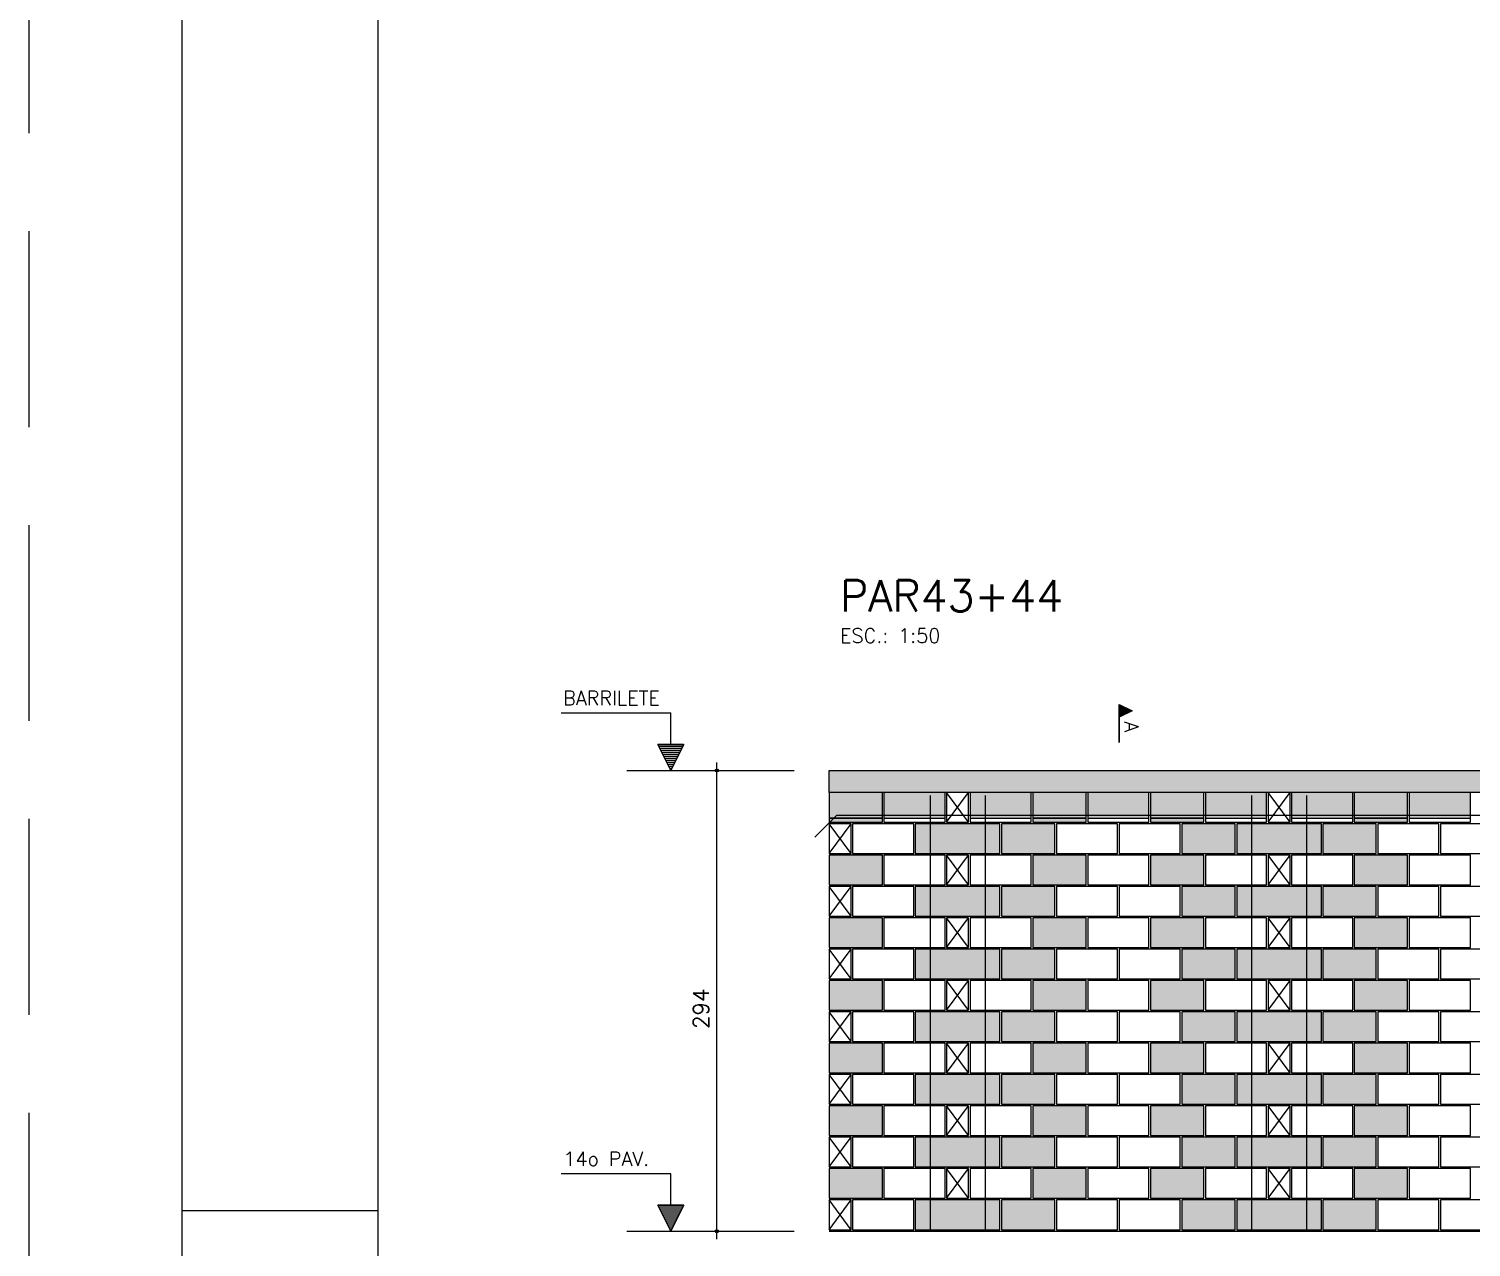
# Model space of a CAD drawing. Extents: x -1.9 to 86, y -1.6 to 60.9.
# Drawn here: x -1.95 to 16.45, y 29.23 to 44.78 of the extents above; entities that cross this region are included whole.
import ezdxf

# ---------------------------------------------------------------- set-up
doc = ezdxf.new("R2010")
doc.units = 0
doc.header["$MEASUREMENT"] = 0
doc.linetypes.add('HIDDEN', pattern=[0.375, 0.25, -0.125])
doc.layers.get('0').update_dxf_attribs({"linetype": 'CONTINUOUS'})
doc.layers.get('Defpoints').update_dxf_attribs({"linetype": 'CONTINUOUS'})
for name, color, linetype in [('ARQ_FOLHA', 7, 'CONTINUOUS'), ('PENA_01', 1, 'CONTINUOUS'), ('PENA_02', 2, 'CONTINUOUS'), ('PENA_03', 3, 'CONTINUOUS'), ('PENA_05', 5, 'CONTINUOUS'), ('PENA_06', 6, 'CONTINUOUS'), ('PENA_09', 254, 'CONTINUOUS'), ('PENA_11', 252, 'CONTINUOUS'), ('PENA_19', 240, 'CONTINUOUS'), ('PENA_21', 100, 'CONTINUOUS')]:
    doc.layers.add(name, color=color, linetype=linetype)
doc.styles.get("Standard").update_dxf_attribs({"font": 'ROMANS.SHX'})

# ---------------------------------------------------------------- blocks, each defined once
blk = doc.blocks.new('FOLHA A1 - 841 X 594')
at = {"layer": 'ARQ_FOLHA', "color": 1}
blk.add_line((-816, 297), (-841, 297), dxfattribs=at)
for points in [[(-841, 0), (0, 0), (0, 594), (-841, 594)], [(-816, 10), (-10, 10), (-10, 584), (-816, 584)]]:
    blk.add_lwpolyline(points, close=True, dxfattribs=at)
at = {"layer": 'Defpoints', "color": 8, "linetype": 'HIDDEN', "ltscale": 100}
blk.add_lwpolyline([(-860.5, 609.5), (-860.5, -15.5), (19.5, -15.5), (19.5, 609.5)], close=True, dxfattribs=at)
blk = doc.blocks.new('*U24')
blk.add_blockref('FOLHA A1 - 841 X 594', (0, 0))

msp = doc.modelspace()

# ---------------------------------------------------------------- linework, layer by layer
at = {"layer": 'PENA_01', "linetype": 'Continuous'}
for p, q in [((5.679, 35.317), (7.81, 35.317)), ((8.257, 34.707), (8.937, 34.707)), ((8.957, 34.707), (9.737, 34.707)), ((10.057, 34.707), (10.837, 34.707)), ((10.857, 34.707), (11.537, 34.707)), ((11.557, 34.707), (12.337, 34.707)), ((12.357, 34.707), (13.037, 34.707)), ((13.057, 34.707), (13.837, 34.707)), ((14.157, 34.707), (14.937, 34.707)), ((14.957, 34.707), (15.637, 34.707)), ((15.657, 34.707), (16.437, 34.707)), ((5.679, 29.437), (7.81, 29.437))]:
    msp.add_line(p, q, dxfattribs=at)
at = {"layer": 'PENA_02', "linetype": 'Continuous'}
for p, q in [((10.037, 35.037), (9.757, 35.037)), ((9.757, 35.037), (9.757, 34.657)), ((10.037, 34.657), (10.037, 35.037)), ((14.137, 35.037), (13.857, 35.037)), ((13.857, 35.037), (13.857, 34.657)), ((14.137, 34.657), (14.137, 35.037)), ((8.537, 34.637), (8.257, 34.637)), ((8.257, 34.637), (8.257, 34.257)), ((8.537, 34.257), (8.537, 34.637)), ((9.757, 34.657), (10.037, 34.657)), ((13.857, 34.657), (14.137, 34.657)), ((8.257, 34.257), (8.537, 34.257)), ((10.037, 34.237), (9.757, 34.237)), ((9.757, 34.237), (9.757, 33.857)), ((10.037, 33.857), (10.037, 34.237)), ((14.137, 34.237), (13.857, 34.237)), ((13.857, 34.237), (13.857, 33.857)), ((14.137, 33.857), (14.137, 34.237)), ((9.757, 33.857), (10.037, 33.857)), ((13.857, 33.857), (14.137, 33.857)), ((8.537, 33.837), (8.257, 33.837)), ((8.257, 33.837), (8.257, 33.457)), ((8.537, 33.457), (8.537, 33.837)), ((8.257, 33.457), (8.537, 33.457)), ((10.037, 33.437), (9.757, 33.437)), ((9.757, 33.437), (9.757, 33.057)), ((10.037, 33.057), (10.037, 33.437)), ((14.137, 33.437), (13.857, 33.437)), ((13.857, 33.437), (13.857, 33.057)), ((14.137, 33.057), (14.137, 33.437)), ((8.537, 33.037), (8.257, 33.037)), ((8.257, 33.037), (8.257, 32.657)), ((8.537, 32.657), (8.537, 33.037)), ((9.757, 33.057), (10.037, 33.057)), ((13.857, 33.057), (14.137, 33.057)), ((8.257, 32.657), (8.537, 32.657)), ((10.037, 32.637), (9.757, 32.637)), ((9.757, 32.637), (9.757, 32.257)), ((10.037, 32.257), (10.037, 32.637)), ((14.137, 32.637), (13.857, 32.637)), ((13.857, 32.637), (13.857, 32.257)), ((14.137, 32.257), (14.137, 32.637)), ((8.537, 32.237), (8.257, 32.237)), ((8.257, 32.237), (8.257, 31.857)), ((8.537, 31.857), (8.537, 32.237)), ((9.757, 32.257), (10.037, 32.257)), ((13.857, 32.257), (14.137, 32.257)), ((8.257, 31.857), (8.537, 31.857)), ((10.037, 31.837), (9.757, 31.837)), ((9.757, 31.837), (9.757, 31.457)), ((10.037, 31.457), (10.037, 31.837)), ((14.137, 31.837), (13.857, 31.837)), ((13.857, 31.837), (13.857, 31.457)), ((14.137, 31.457), (14.137, 31.837)), ((8.537, 31.437), (8.257, 31.437)), ((8.257, 31.437), (8.257, 31.057)), ((8.537, 31.057), (8.537, 31.437)), ((9.757, 31.457), (10.037, 31.457)), ((13.857, 31.457), (14.137, 31.457)), ((8.257, 31.057), (8.537, 31.057)), ((10.037, 31.037), (9.757, 31.037)), ((9.757, 31.037), (9.757, 30.657)), ((10.037, 30.657), (10.037, 31.037)), ((14.137, 31.037), (13.857, 31.037)), ((13.857, 31.037), (13.857, 30.657)), ((14.137, 30.657), (14.137, 31.037)), ((8.537, 30.637), (8.257, 30.637)), ((8.257, 30.637), (8.257, 30.257)), ((8.537, 30.257), (8.537, 30.637)), ((9.757, 30.657), (10.037, 30.657)), ((13.857, 30.657), (14.137, 30.657)), ((8.257, 30.257), (8.537, 30.257)), ((10.037, 30.237), (9.757, 30.237)), ((9.757, 30.237), (9.757, 29.857)), ((10.037, 29.857), (10.037, 30.237)), ((14.137, 30.237), (13.857, 30.237)), ((13.857, 30.237), (13.857, 29.857)), ((14.137, 29.857), (14.137, 30.237)), ((8.537, 29.837), (8.257, 29.837)), ((8.257, 29.837), (8.257, 29.457)), ((8.537, 29.457), (8.537, 29.837)), ((9.757, 29.857), (10.037, 29.857)), ((13.857, 29.857), (14.137, 29.857)), ((8.257, 29.457), (8.537, 29.457)), ((8.257, 29.437), (31.237, 29.437))]:
    msp.add_line(p, q, dxfattribs=at)
for points in [[(8.257, 35.317), (31.237, 35.317), (31.237, 35.037), (21.537, 35.037), (21.537, 33.857), (21.257, 33.857), (21.257, 35.037), (8.257, 35.037), (8.257, 35.317)], [(8.257, 34.657), (8.937, 34.657), (8.937, 35.037), (8.257, 35.037), (8.257, 34.657)], [(8.957, 34.657), (9.737, 34.657), (9.737, 35.037), (8.957, 35.037), (8.957, 34.657)], [(10.057, 34.657), (10.837, 34.657), (10.837, 35.037), (10.057, 35.037), (10.057, 34.657)], [(10.857, 34.657), (11.537, 34.657), (11.537, 35.037), (10.857, 35.037), (10.857, 34.657)], [(11.557, 34.657), (12.337, 34.657), (12.337, 35.037), (11.557, 35.037), (11.557, 34.657)], [(12.357, 34.657), (13.037, 34.657), (13.037, 35.037), (12.357, 35.037), (12.357, 34.657)], [(13.057, 34.657), (13.837, 34.657), (13.837, 35.037), (13.057, 35.037), (13.057, 34.657)], [(14.157, 34.657), (14.937, 34.657), (14.937, 35.037), (14.157, 35.037), (14.157, 34.657)], [(14.957, 34.657), (15.637, 34.657), (15.637, 35.037), (14.957, 35.037), (14.957, 34.657)], [(15.657, 34.657), (16.437, 34.657), (16.437, 35.037), (15.657, 35.037), (15.657, 34.657)], [(8.557, 34.257), (9.337, 34.257), (9.337, 34.637), (8.557, 34.637), (8.557, 34.257)], [(9.357, 34.257), (10.437, 34.257), (10.437, 34.637), (9.357, 34.637), (9.357, 34.257)], [(10.457, 34.257), (11.137, 34.257), (11.137, 34.637), (10.457, 34.637), (10.457, 34.257)], [(11.157, 34.257), (11.937, 34.257), (11.937, 34.637), (11.157, 34.637), (11.157, 34.257)], [(11.957, 34.257), (12.737, 34.257), (12.737, 34.637), (11.957, 34.637), (11.957, 34.257)], [(12.757, 34.257), (13.437, 34.257), (13.437, 34.637), (12.757, 34.637), (12.757, 34.257)], [(13.457, 34.257), (14.537, 34.257), (14.537, 34.637), (13.457, 34.637), (13.457, 34.257)], [(14.557, 34.257), (15.237, 34.257), (15.237, 34.637), (14.557, 34.637), (14.557, 34.257)], [(15.257, 34.257), (16.037, 34.257), (16.037, 34.637), (15.257, 34.637), (15.257, 34.257)], [(16.057, 34.257), (16.837, 34.257), (16.837, 34.637), (16.057, 34.637), (16.057, 34.257)], [(8.257, 33.857), (8.937, 33.857), (8.937, 34.237), (8.257, 34.237), (8.257, 33.857)], [(8.957, 33.857), (9.737, 33.857), (9.737, 34.237), (8.957, 34.237), (8.957, 33.857)], [(10.057, 33.857), (10.837, 33.857), (10.837, 34.237), (10.057, 34.237), (10.057, 33.857)], [(10.857, 33.857), (11.537, 33.857), (11.537, 34.237), (10.857, 34.237), (10.857, 33.857)], [(11.557, 33.857), (12.337, 33.857), (12.337, 34.237), (11.557, 34.237), (11.557, 33.857)], [(12.357, 33.857), (13.037, 33.857), (13.037, 34.237), (12.357, 34.237), (12.357, 33.857)], [(13.057, 33.857), (13.837, 33.857), (13.837, 34.237), (13.057, 34.237), (13.057, 33.857)], [(14.157, 33.857), (14.937, 33.857), (14.937, 34.237), (14.157, 34.237), (14.157, 33.857)], [(14.957, 33.857), (15.637, 33.857), (15.637, 34.237), (14.957, 34.237), (14.957, 33.857)], [(15.657, 33.857), (16.437, 33.857), (16.437, 34.237), (15.657, 34.237), (15.657, 33.857)], [(8.557, 33.457), (9.337, 33.457), (9.337, 33.837), (8.557, 33.837), (8.557, 33.457)], [(9.357, 33.457), (10.437, 33.457), (10.437, 33.837), (9.357, 33.837), (9.357, 33.457)], [(10.457, 33.457), (11.137, 33.457), (11.137, 33.837), (10.457, 33.837), (10.457, 33.457)], [(11.157, 33.457), (11.937, 33.457), (11.937, 33.837), (11.157, 33.837), (11.157, 33.457)], [(11.957, 33.457), (12.737, 33.457), (12.737, 33.837), (11.957, 33.837), (11.957, 33.457)], [(12.757, 33.457), (13.437, 33.457), (13.437, 33.837), (12.757, 33.837), (12.757, 33.457)], [(13.457, 33.457), (14.537, 33.457), (14.537, 33.837), (13.457, 33.837), (13.457, 33.457)], [(14.557, 33.457), (15.237, 33.457), (15.237, 33.837), (14.557, 33.837), (14.557, 33.457)], [(15.257, 33.457), (16.037, 33.457), (16.037, 33.837), (15.257, 33.837), (15.257, 33.457)], [(16.057, 33.457), (16.837, 33.457), (16.837, 33.837), (16.057, 33.837), (16.057, 33.457)], [(8.257, 33.057), (8.937, 33.057), (8.937, 33.437), (8.257, 33.437), (8.257, 33.057)], [(8.957, 33.057), (9.737, 33.057), (9.737, 33.437), (8.957, 33.437), (8.957, 33.057)], [(10.057, 33.057), (10.837, 33.057), (10.837, 33.437), (10.057, 33.437), (10.057, 33.057)], [(10.857, 33.057), (11.537, 33.057), (11.537, 33.437), (10.857, 33.437), (10.857, 33.057)], [(11.557, 33.057), (12.337, 33.057), (12.337, 33.437), (11.557, 33.437), (11.557, 33.057)], [(12.357, 33.057), (13.037, 33.057), (13.037, 33.437), (12.357, 33.437), (12.357, 33.057)], [(13.057, 33.057), (13.837, 33.057), (13.837, 33.437), (13.057, 33.437), (13.057, 33.057)], [(14.157, 33.057), (14.937, 33.057), (14.937, 33.437), (14.157, 33.437), (14.157, 33.057)], [(14.957, 33.057), (15.637, 33.057), (15.637, 33.437), (14.957, 33.437), (14.957, 33.057)], [(15.657, 33.057), (16.437, 33.057), (16.437, 33.437), (15.657, 33.437), (15.657, 33.057)], [(8.557, 32.657), (9.337, 32.657), (9.337, 33.037), (8.557, 33.037), (8.557, 32.657)], [(9.357, 32.657), (10.437, 32.657), (10.437, 33.037), (9.357, 33.037), (9.357, 32.657)], [(10.457, 32.657), (11.137, 32.657), (11.137, 33.037), (10.457, 33.037), (10.457, 32.657)], [(11.157, 32.657), (11.937, 32.657), (11.937, 33.037), (11.157, 33.037), (11.157, 32.657)], [(11.957, 32.657), (12.737, 32.657), (12.737, 33.037), (11.957, 33.037), (11.957, 32.657)], [(12.757, 32.657), (13.437, 32.657), (13.437, 33.037), (12.757, 33.037), (12.757, 32.657)], [(13.457, 32.657), (14.537, 32.657), (14.537, 33.037), (13.457, 33.037), (13.457, 32.657)], [(14.557, 32.657), (15.237, 32.657), (15.237, 33.037), (14.557, 33.037), (14.557, 32.657)], [(15.257, 32.657), (16.037, 32.657), (16.037, 33.037), (15.257, 33.037), (15.257, 32.657)], [(16.057, 32.657), (16.837, 32.657), (16.837, 33.037), (16.057, 33.037), (16.057, 32.657)], [(8.257, 32.257), (8.937, 32.257), (8.937, 32.637), (8.257, 32.637), (8.257, 32.257)], [(8.957, 32.257), (9.737, 32.257), (9.737, 32.637), (8.957, 32.637), (8.957, 32.257)], [(10.057, 32.257), (10.837, 32.257), (10.837, 32.637), (10.057, 32.637), (10.057, 32.257)], [(10.857, 32.257), (11.537, 32.257), (11.537, 32.637), (10.857, 32.637), (10.857, 32.257)], [(11.557, 32.257), (12.337, 32.257), (12.337, 32.637), (11.557, 32.637), (11.557, 32.257)], [(12.357, 32.257), (13.037, 32.257), (13.037, 32.637), (12.357, 32.637), (12.357, 32.257)], [(13.057, 32.257), (13.837, 32.257), (13.837, 32.637), (13.057, 32.637), (13.057, 32.257)], [(14.157, 32.257), (14.937, 32.257), (14.937, 32.637), (14.157, 32.637), (14.157, 32.257)], [(14.957, 32.257), (15.637, 32.257), (15.637, 32.637), (14.957, 32.637), (14.957, 32.257)], [(15.657, 32.257), (16.437, 32.257), (16.437, 32.637), (15.657, 32.637), (15.657, 32.257)], [(8.557, 31.857), (9.337, 31.857), (9.337, 32.237), (8.557, 32.237), (8.557, 31.857)], [(9.357, 31.857), (10.437, 31.857), (10.437, 32.237), (9.357, 32.237), (9.357, 31.857)], [(10.457, 31.857), (11.137, 31.857), (11.137, 32.237), (10.457, 32.237), (10.457, 31.857)], [(11.157, 31.857), (11.937, 31.857), (11.937, 32.237), (11.157, 32.237), (11.157, 31.857)], [(11.957, 31.857), (12.737, 31.857), (12.737, 32.237), (11.957, 32.237), (11.957, 31.857)], [(12.757, 31.857), (13.437, 31.857), (13.437, 32.237), (12.757, 32.237), (12.757, 31.857)], [(13.457, 31.857), (14.537, 31.857), (14.537, 32.237), (13.457, 32.237), (13.457, 31.857)], [(14.557, 31.857), (15.237, 31.857), (15.237, 32.237), (14.557, 32.237), (14.557, 31.857)], [(15.257, 31.857), (16.037, 31.857), (16.037, 32.237), (15.257, 32.237), (15.257, 31.857)], [(16.057, 31.857), (16.837, 31.857), (16.837, 32.237), (16.057, 32.237), (16.057, 31.857)], [(8.257, 31.457), (8.937, 31.457), (8.937, 31.837), (8.257, 31.837), (8.257, 31.457)], [(8.957, 31.457), (9.737, 31.457), (9.737, 31.837), (8.957, 31.837), (8.957, 31.457)], [(10.057, 31.457), (10.837, 31.457), (10.837, 31.837), (10.057, 31.837), (10.057, 31.457)], [(10.857, 31.457), (11.537, 31.457), (11.537, 31.837), (10.857, 31.837), (10.857, 31.457)], [(11.557, 31.457), (12.337, 31.457), (12.337, 31.837), (11.557, 31.837), (11.557, 31.457)], [(12.357, 31.457), (13.037, 31.457), (13.037, 31.837), (12.357, 31.837), (12.357, 31.457)], [(13.057, 31.457), (13.837, 31.457), (13.837, 31.837), (13.057, 31.837), (13.057, 31.457)], [(14.157, 31.457), (14.937, 31.457), (14.937, 31.837), (14.157, 31.837), (14.157, 31.457)], [(14.957, 31.457), (15.637, 31.457), (15.637, 31.837), (14.957, 31.837), (14.957, 31.457)], [(15.657, 31.457), (16.437, 31.457), (16.437, 31.837), (15.657, 31.837), (15.657, 31.457)], [(8.557, 31.057), (9.337, 31.057), (9.337, 31.437), (8.557, 31.437), (8.557, 31.057)], [(9.357, 31.057), (10.437, 31.057), (10.437, 31.437), (9.357, 31.437), (9.357, 31.057)], [(10.457, 31.057), (11.137, 31.057), (11.137, 31.437), (10.457, 31.437), (10.457, 31.057)], [(11.157, 31.057), (11.937, 31.057), (11.937, 31.437), (11.157, 31.437), (11.157, 31.057)], [(11.957, 31.057), (12.737, 31.057), (12.737, 31.437), (11.957, 31.437), (11.957, 31.057)], [(12.757, 31.057), (13.437, 31.057), (13.437, 31.437), (12.757, 31.437), (12.757, 31.057)], [(13.457, 31.057), (14.537, 31.057), (14.537, 31.437), (13.457, 31.437), (13.457, 31.057)], [(14.557, 31.057), (15.237, 31.057), (15.237, 31.437), (14.557, 31.437), (14.557, 31.057)], [(15.257, 31.057), (16.037, 31.057), (16.037, 31.437), (15.257, 31.437), (15.257, 31.057)], [(16.057, 31.057), (16.837, 31.057), (16.837, 31.437), (16.057, 31.437), (16.057, 31.057)], [(8.257, 30.657), (8.937, 30.657), (8.937, 31.037), (8.257, 31.037), (8.257, 30.657)], [(8.957, 30.657), (9.737, 30.657), (9.737, 31.037), (8.957, 31.037), (8.957, 30.657)], [(10.057, 30.657), (10.837, 30.657), (10.837, 31.037), (10.057, 31.037), (10.057, 30.657)], [(10.857, 30.657), (11.537, 30.657), (11.537, 31.037), (10.857, 31.037), (10.857, 30.657)], [(11.557, 30.657), (12.337, 30.657), (12.337, 31.037), (11.557, 31.037), (11.557, 30.657)], [(12.357, 30.657), (13.037, 30.657), (13.037, 31.037), (12.357, 31.037), (12.357, 30.657)], [(13.057, 30.657), (13.837, 30.657), (13.837, 31.037), (13.057, 31.037), (13.057, 30.657)], [(14.157, 30.657), (14.937, 30.657), (14.937, 31.037), (14.157, 31.037), (14.157, 30.657)], [(14.957, 30.657), (15.637, 30.657), (15.637, 31.037), (14.957, 31.037), (14.957, 30.657)], [(15.657, 30.657), (16.437, 30.657), (16.437, 31.037), (15.657, 31.037), (15.657, 30.657)], [(8.557, 30.257), (9.337, 30.257), (9.337, 30.637), (8.557, 30.637), (8.557, 30.257)], [(9.357, 30.257), (10.437, 30.257), (10.437, 30.637), (9.357, 30.637), (9.357, 30.257)], [(10.457, 30.257), (11.137, 30.257), (11.137, 30.637), (10.457, 30.637), (10.457, 30.257)], [(11.157, 30.257), (11.937, 30.257), (11.937, 30.637), (11.157, 30.637), (11.157, 30.257)], [(11.957, 30.257), (12.737, 30.257), (12.737, 30.637), (11.957, 30.637), (11.957, 30.257)], [(12.757, 30.257), (13.437, 30.257), (13.437, 30.637), (12.757, 30.637), (12.757, 30.257)], [(13.457, 30.257), (14.537, 30.257), (14.537, 30.637), (13.457, 30.637), (13.457, 30.257)], [(14.557, 30.257), (15.237, 30.257), (15.237, 30.637), (14.557, 30.637), (14.557, 30.257)], [(15.257, 30.257), (16.037, 30.257), (16.037, 30.637), (15.257, 30.637), (15.257, 30.257)], [(16.057, 30.257), (16.837, 30.257), (16.837, 30.637), (16.057, 30.637), (16.057, 30.257)], [(8.257, 29.857), (8.937, 29.857), (8.937, 30.237), (8.257, 30.237), (8.257, 29.857)], [(8.957, 29.857), (9.737, 29.857), (9.737, 30.237), (8.957, 30.237), (8.957, 29.857)], [(10.057, 29.857), (10.837, 29.857), (10.837, 30.237), (10.057, 30.237), (10.057, 29.857)], [(10.857, 29.857), (11.537, 29.857), (11.537, 30.237), (10.857, 30.237), (10.857, 29.857)], [(11.557, 29.857), (12.337, 29.857), (12.337, 30.237), (11.557, 30.237), (11.557, 29.857)], [(12.357, 29.857), (13.037, 29.857), (13.037, 30.237), (12.357, 30.237), (12.357, 29.857)], [(13.057, 29.857), (13.837, 29.857), (13.837, 30.237), (13.057, 30.237), (13.057, 29.857)], [(14.157, 29.857), (14.937, 29.857), (14.937, 30.237), (14.157, 30.237), (14.157, 29.857)], [(14.957, 29.857), (15.637, 29.857), (15.637, 30.237), (14.957, 30.237), (14.957, 29.857)], [(15.657, 29.857), (16.437, 29.857), (16.437, 30.237), (15.657, 30.237), (15.657, 29.857)], [(8.557, 29.457), (9.337, 29.457), (9.337, 29.837), (8.557, 29.837), (8.557, 29.457)], [(9.357, 29.457), (10.437, 29.457), (10.437, 29.837), (9.357, 29.837), (9.357, 29.457)], [(10.457, 29.457), (11.137, 29.457), (11.137, 29.837), (10.457, 29.837), (10.457, 29.457)], [(11.157, 29.457), (11.937, 29.457), (11.937, 29.837), (11.157, 29.837), (11.157, 29.457)], [(11.957, 29.457), (12.737, 29.457), (12.737, 29.837), (11.957, 29.837), (11.957, 29.457)], [(12.757, 29.457), (13.437, 29.457), (13.437, 29.837), (12.757, 29.837), (12.757, 29.457)], [(13.457, 29.457), (14.537, 29.457), (14.537, 29.837), (13.457, 29.837), (13.457, 29.457)], [(14.557, 29.457), (15.237, 29.457), (15.237, 29.837), (14.557, 29.837), (14.557, 29.457)], [(15.257, 29.457), (16.037, 29.457), (16.037, 29.837), (15.257, 29.837), (15.257, 29.457)], [(16.057, 29.457), (16.837, 29.457), (16.837, 29.837), (16.057, 29.837), (16.057, 29.457)]]:
    msp.add_lwpolyline(points, dxfattribs=at)
for centre, radius in [((6.825, 35.317), 0.02), ((6.825, 35.317), 0.01), ((6.825, 29.437), 0.02), ((6.825, 29.437), 0.01)]:
    msp.add_circle(centre, radius, dxfattribs=at)
at = {"layer": 'PENA_03', "linetype": 'Continuous'}
for p, q in [((11.957, 35.674), (11.957, 36.16)), ((11.957, 36.16), (12.123, 36.077)), ((11.958, 36.159), (11.958, 35.995)), ((11.958, 36.159), (12.122, 36.077)), ((12.122, 36.077), (11.958, 35.995)), ((12.123, 36.077), (11.958, 35.995)), ((11.97, 36.154), (11.97, 36.001)), ((11.983, 36.147), (11.983, 36.007)), ((11.996, 36.141), (11.996, 36.013)), ((12.008, 36.135), (12.008, 36.02)), ((12.021, 36.128), (12.021, 36.026)), ((12.034, 36.122), (12.034, 36.033)), ((12.047, 36.116), (12.047, 36.039)), ((12.059, 36.109), (12.059, 36.045)), ((12.072, 36.103), (12.072, 36.052)), ((12.085, 36.096), (12.085, 36.058)), ((12.098, 36.09), (12.098, 36.065)), ((12.111, 36.084), (12.111, 36.071)), ((6.238, 36.049), (4.838, 36.049)), ((6.238, 35.649), (6.238, 36.049)), ((6.239, 35.649), (6.239, 36.051)), ((11.958, 35.995), (11.958, 35.674)), ((6.239, 35.317), (6.073, 35.649)), ((6.073, 35.649), (6.238, 35.649)), ((6.239, 35.321), (6.075, 35.648)), ((6.402, 35.648), (6.075, 35.648)), ((6.392, 35.624), (6.086, 35.624)), ((6.379, 35.598), (6.098, 35.598)), ((6.366, 35.573), (6.111, 35.573)), ((6.354, 35.547), (6.124, 35.547)), ((6.341, 35.522), (6.137, 35.522)), ((6.405, 35.649), (6.239, 35.317)), ((6.239, 35.649), (6.405, 35.649)), ((6.402, 35.648), (6.239, 35.321)), ((6.328, 35.496), (6.149, 35.496)), ((6.315, 35.471), (6.162, 35.471)), ((6.303, 35.445), (6.175, 35.445)), ((6.29, 35.42), (6.188, 35.42)), ((6.277, 35.394), (6.2, 35.394)), ((6.264, 35.369), (6.213, 35.369)), ((6.251, 35.343), (6.226, 35.343)), ((6.825, 29.337), (6.825, 35.417)), ((9.757, 34.657), (10.037, 35.037)), ((10.037, 34.657), (9.757, 35.037)), ((13.857, 34.657), (14.137, 35.037)), ((14.137, 34.657), (13.857, 35.037)), ((8.257, 34.257), (8.537, 34.637)), ((8.537, 34.257), (8.257, 34.637)), ((9.757, 33.857), (10.037, 34.237)), ((10.037, 33.857), (9.757, 34.237)), ((13.857, 33.857), (14.137, 34.237)), ((14.137, 33.857), (13.857, 34.237)), ((8.257, 33.457), (8.537, 33.837)), ((8.537, 33.457), (8.257, 33.837)), ((9.757, 33.057), (10.037, 33.437)), ((10.037, 33.057), (9.757, 33.437)), ((13.857, 33.057), (14.137, 33.437)), ((14.137, 33.057), (13.857, 33.437)), ((8.257, 32.657), (8.537, 33.037)), ((8.537, 32.657), (8.257, 33.037)), ((9.757, 32.257), (10.037, 32.637)), ((10.037, 32.257), (9.757, 32.637)), ((13.857, 32.257), (14.137, 32.637)), ((14.137, 32.257), (13.857, 32.637)), ((8.257, 31.857), (8.537, 32.237)), ((8.537, 31.857), (8.257, 32.237)), ((9.757, 31.457), (10.037, 31.837)), ((10.037, 31.457), (9.757, 31.837)), ((13.857, 31.457), (14.137, 31.837)), ((14.137, 31.457), (13.857, 31.837)), ((8.257, 31.057), (8.537, 31.437)), ((8.537, 31.057), (8.257, 31.437)), ((9.757, 30.657), (10.037, 31.037)), ((10.037, 30.657), (9.757, 31.037)), ((13.857, 30.657), (14.137, 31.037)), ((14.137, 30.657), (13.857, 31.037)), ((8.257, 30.257), (8.537, 30.637)), ((8.537, 30.257), (8.257, 30.637)), ((9.757, 29.857), (10.037, 30.237)), ((10.037, 29.857), (9.757, 30.237)), ((13.857, 29.857), (14.137, 30.237)), ((14.137, 29.857), (13.857, 30.237)), ((6.238, 30.169), (4.838, 30.169)), ((6.238, 29.769), (6.238, 30.169)), ((6.239, 29.769), (6.239, 30.171)), ((8.257, 29.457), (8.537, 29.837)), ((8.537, 29.457), (8.257, 29.837)), ((6.239, 29.437), (6.073, 29.769)), ((6.073, 29.769), (6.238, 29.769)), ((6.239, 29.441), (6.075, 29.768)), ((6.402, 29.768), (6.075, 29.768)), ((6.392, 29.744), (6.086, 29.744)), ((6.379, 29.718), (6.098, 29.718)), ((6.366, 29.693), (6.111, 29.693)), ((6.354, 29.667), (6.124, 29.667)), ((6.341, 29.642), (6.137, 29.642)), ((6.405, 29.769), (6.239, 29.437)), ((6.239, 29.769), (6.405, 29.769)), ((6.402, 29.768), (6.239, 29.441)), ((6.328, 29.616), (6.149, 29.616)), ((6.315, 29.591), (6.162, 29.591)), ((6.303, 29.565), (6.175, 29.565)), ((6.29, 29.54), (6.188, 29.54)), ((6.277, 29.514), (6.2, 29.514)), ((6.264, 29.489), (6.213, 29.489)), ((6.251, 29.463), (6.226, 29.463))]:
    msp.add_line(p, q, dxfattribs=at)
at = {"layer": 'PENA_05', "linetype": 'Continuous'}
for p, q in [((8.075, 34.464), (8.357, 34.747)), ((8.357, 34.747), (20.147, 34.748))]:
    msp.add_line(p, q, dxfattribs=at)
for points in [[(9.547, 34.997), (9.547, 29.437)], [(10.247, 34.997), (10.247, 29.437)], [(13.647, 34.997), (13.647, 29.437)], [(14.347, 34.997), (14.347, 29.437)]]:
    msp.add_lwpolyline(points, dxfattribs=at)
at = {"layer": 'PENA_09', "linetype": 'Continuous'}
for points in [[(8.257, 34.707), (8.937, 34.707), (8.937, 35.037), (8.257, 35.037), (8.257, 34.707)], [(8.957, 34.707), (9.737, 34.707), (9.737, 35.037), (8.957, 35.037), (8.957, 34.707)], [(10.057, 34.707), (10.837, 34.707), (10.837, 35.037), (10.057, 35.037), (10.057, 34.707)], [(10.857, 34.707), (11.537, 34.707), (11.537, 35.037), (10.857, 35.037), (10.857, 34.707)], [(11.557, 34.707), (12.337, 34.707), (12.337, 35.037), (11.557, 35.037), (11.557, 34.707)], [(12.357, 34.707), (13.037, 34.707), (13.037, 35.037), (12.357, 35.037), (12.357, 34.707)], [(13.057, 34.707), (13.837, 34.707), (13.837, 35.037), (13.057, 35.037), (13.057, 34.707)], [(14.157, 34.707), (14.937, 34.707), (14.937, 35.037), (14.157, 35.037), (14.157, 34.707)], [(14.957, 34.707), (15.637, 34.707), (15.637, 35.037), (14.957, 35.037), (14.957, 34.707)], [(15.657, 34.707), (16.437, 34.707), (16.437, 35.037), (15.657, 35.037), (15.657, 34.707)]]:
    msp.add_lwpolyline(points, dxfattribs=at)
for points in [[(8.257, 34.707), (8.937, 34.707), (8.937, 35.037)], [(8.257, 34.707), (8.937, 35.037), (8.257, 35.037)], [(8.257, 34.707), (8.257, 35.037), (8.257, 34.707)], [(8.957, 34.707), (9.737, 34.707), (9.737, 35.037)], [(8.957, 34.707), (9.737, 35.037), (8.957, 35.037)], [(8.957, 34.707), (8.957, 35.037), (8.957, 34.707)], [(10.057, 34.707), (10.837, 34.707), (10.837, 35.037)], [(10.057, 34.707), (10.837, 35.037), (10.057, 35.037)], [(10.057, 34.707), (10.057, 35.037), (10.057, 34.707)], [(10.857, 34.707), (11.537, 34.707), (11.537, 35.037)], [(10.857, 34.707), (11.537, 35.037), (10.857, 35.037)], [(10.857, 34.707), (10.857, 35.037), (10.857, 34.707)], [(11.557, 34.707), (12.337, 34.707), (12.337, 35.037)], [(11.557, 34.707), (12.337, 35.037), (11.557, 35.037)], [(11.557, 34.707), (11.557, 35.037), (11.557, 34.707)], [(12.357, 34.707), (13.037, 34.707), (13.037, 35.037)], [(12.357, 34.707), (13.037, 35.037), (12.357, 35.037)], [(12.357, 34.707), (12.357, 35.037), (12.357, 34.707)], [(13.057, 34.707), (13.837, 34.707), (13.837, 35.037)], [(13.057, 34.707), (13.837, 35.037), (13.057, 35.037)], [(13.057, 34.707), (13.057, 35.037), (13.057, 34.707)], [(14.157, 34.707), (14.937, 34.707), (14.937, 35.037)], [(14.157, 34.707), (14.937, 35.037), (14.157, 35.037)], [(14.157, 34.707), (14.157, 35.037), (14.157, 34.707)], [(14.957, 34.707), (15.637, 34.707), (15.637, 35.037)], [(14.957, 34.707), (15.637, 35.037), (14.957, 35.037)], [(14.957, 34.707), (14.957, 35.037), (14.957, 34.707)], [(15.657, 34.707), (16.437, 34.707), (16.437, 35.037)], [(15.657, 34.707), (16.437, 35.037), (15.657, 35.037)], [(15.657, 34.707), (15.657, 35.037), (15.657, 34.707)]]:
    msp.add_solid(points, dxfattribs=at)
at = {"layer": 'PENA_11', "linetype": 'Continuous'}
for points in [[(21.257, 35.037), (8.257, 35.037), (8.257, 35.317)], [(21.257, 35.037), (8.257, 35.317), (31.237, 35.317)]]:
    msp.add_solid(points, dxfattribs=at)
at = {"layer": 'PENA_19', "linetype": 'Continuous'}
for points in [[(9.357, 34.257), (10.437, 34.257), (10.437, 34.637), (9.357, 34.637), (9.357, 34.257)], [(13.457, 34.257), (14.537, 34.257), (14.537, 34.637), (13.457, 34.637), (13.457, 34.257)], [(9.357, 33.457), (10.437, 33.457), (10.437, 33.837), (9.357, 33.837), (9.357, 33.457)], [(13.457, 33.457), (14.537, 33.457), (14.537, 33.837), (13.457, 33.837), (13.457, 33.457)], [(9.357, 32.657), (10.437, 32.657), (10.437, 33.037), (9.357, 33.037), (9.357, 32.657)], [(13.457, 32.657), (14.537, 32.657), (14.537, 33.037), (13.457, 33.037), (13.457, 32.657)], [(9.357, 31.857), (10.437, 31.857), (10.437, 32.237), (9.357, 32.237), (9.357, 31.857)], [(13.457, 31.857), (14.537, 31.857), (14.537, 32.237), (13.457, 32.237), (13.457, 31.857)], [(9.357, 31.057), (10.437, 31.057), (10.437, 31.437), (9.357, 31.437), (9.357, 31.057)], [(13.457, 31.057), (14.537, 31.057), (14.537, 31.437), (13.457, 31.437), (13.457, 31.057)], [(9.357, 30.257), (10.437, 30.257), (10.437, 30.637), (9.357, 30.637), (9.357, 30.257)], [(13.457, 30.257), (14.537, 30.257), (14.537, 30.637), (13.457, 30.637), (13.457, 30.257)], [(9.357, 29.457), (10.437, 29.457), (10.437, 29.837), (9.357, 29.837), (9.357, 29.457)], [(13.457, 29.457), (14.537, 29.457), (14.537, 29.837), (13.457, 29.837), (13.457, 29.457)]]:
    msp.add_lwpolyline(points, dxfattribs=at)
for points in [[(9.357, 34.257), (10.437, 34.257), (10.437, 34.637)], [(9.357, 34.257), (10.437, 34.637), (9.357, 34.637)], [(9.357, 34.257), (9.357, 34.637), (9.357, 34.257)], [(13.457, 34.257), (14.537, 34.257), (14.537, 34.637)], [(13.457, 34.257), (14.537, 34.637), (13.457, 34.637)], [(13.457, 34.257), (13.457, 34.637), (13.457, 34.257)], [(9.357, 33.457), (10.437, 33.457), (10.437, 33.837)], [(9.357, 33.457), (10.437, 33.837), (9.357, 33.837)], [(9.357, 33.457), (9.357, 33.837), (9.357, 33.457)], [(13.457, 33.457), (14.537, 33.457), (14.537, 33.837)], [(13.457, 33.457), (14.537, 33.837), (13.457, 33.837)], [(13.457, 33.457), (13.457, 33.837), (13.457, 33.457)], [(9.357, 32.657), (10.437, 32.657), (10.437, 33.037)], [(9.357, 32.657), (10.437, 33.037), (9.357, 33.037)], [(9.357, 32.657), (9.357, 33.037), (9.357, 32.657)], [(13.457, 32.657), (14.537, 32.657), (14.537, 33.037)], [(13.457, 32.657), (14.537, 33.037), (13.457, 33.037)], [(13.457, 32.657), (13.457, 33.037), (13.457, 32.657)], [(9.357, 31.857), (10.437, 31.857), (10.437, 32.237)], [(9.357, 31.857), (10.437, 32.237), (9.357, 32.237)], [(9.357, 31.857), (9.357, 32.237), (9.357, 31.857)], [(13.457, 31.857), (14.537, 31.857), (14.537, 32.237)], [(13.457, 31.857), (14.537, 32.237), (13.457, 32.237)], [(13.457, 31.857), (13.457, 32.237), (13.457, 31.857)], [(9.357, 31.057), (10.437, 31.057), (10.437, 31.437)], [(9.357, 31.057), (10.437, 31.437), (9.357, 31.437)], [(9.357, 31.057), (9.357, 31.437), (9.357, 31.057)], [(13.457, 31.057), (14.537, 31.057), (14.537, 31.437)], [(13.457, 31.057), (14.537, 31.437), (13.457, 31.437)], [(13.457, 31.057), (13.457, 31.437), (13.457, 31.057)], [(9.357, 30.257), (10.437, 30.257), (10.437, 30.637)], [(9.357, 30.257), (10.437, 30.637), (9.357, 30.637)], [(9.357, 30.257), (9.357, 30.637), (9.357, 30.257)], [(13.457, 30.257), (14.537, 30.257), (14.537, 30.637)], [(13.457, 30.257), (14.537, 30.637), (13.457, 30.637)], [(13.457, 30.257), (13.457, 30.637), (13.457, 30.257)], [(9.357, 29.457), (10.437, 29.457), (10.437, 29.837)], [(9.357, 29.457), (10.437, 29.837), (9.357, 29.837)], [(9.357, 29.457), (9.357, 29.837), (9.357, 29.457)], [(13.457, 29.457), (14.537, 29.457), (14.537, 29.837)], [(13.457, 29.457), (14.537, 29.837), (13.457, 29.837)], [(13.457, 29.457), (13.457, 29.837), (13.457, 29.457)]]:
    msp.add_solid(points, dxfattribs=at)
at = {"layer": 'PENA_21', "linetype": 'Continuous'}
for points in [[(8.257, 34.657), (8.937, 34.657), (8.937, 34.707), (8.257, 34.707), (8.257, 34.657)], [(10.457, 34.257), (11.137, 34.257), (11.137, 34.637), (10.457, 34.637), (10.457, 34.257)], [(10.857, 34.657), (11.537, 34.657), (11.537, 34.707), (10.857, 34.707), (10.857, 34.657)], [(12.357, 34.657), (13.037, 34.657), (13.037, 34.707), (12.357, 34.707), (12.357, 34.657)], [(12.757, 34.257), (13.437, 34.257), (13.437, 34.637), (12.757, 34.637), (12.757, 34.257)], [(14.557, 34.257), (15.237, 34.257), (15.237, 34.637), (14.557, 34.637), (14.557, 34.257)], [(14.957, 34.657), (15.637, 34.657), (15.637, 34.707), (14.957, 34.707), (14.957, 34.657)], [(8.257, 33.857), (8.937, 33.857), (8.937, 34.237), (8.257, 34.237), (8.257, 33.857)], [(10.857, 33.857), (11.537, 33.857), (11.537, 34.237), (10.857, 34.237), (10.857, 33.857)], [(12.357, 33.857), (13.037, 33.857), (13.037, 34.237), (12.357, 34.237), (12.357, 33.857)], [(14.957, 33.857), (15.637, 33.857), (15.637, 34.237), (14.957, 34.237), (14.957, 33.857)], [(10.457, 33.457), (11.137, 33.457), (11.137, 33.837), (10.457, 33.837), (10.457, 33.457)], [(12.757, 33.457), (13.437, 33.457), (13.437, 33.837), (12.757, 33.837), (12.757, 33.457)], [(14.557, 33.457), (15.237, 33.457), (15.237, 33.837), (14.557, 33.837), (14.557, 33.457)], [(8.257, 33.057), (8.937, 33.057), (8.937, 33.437), (8.257, 33.437), (8.257, 33.057)], [(10.857, 33.057), (11.537, 33.057), (11.537, 33.437), (10.857, 33.437), (10.857, 33.057)], [(12.357, 33.057), (13.037, 33.057), (13.037, 33.437), (12.357, 33.437), (12.357, 33.057)], [(14.957, 33.057), (15.637, 33.057), (15.637, 33.437), (14.957, 33.437), (14.957, 33.057)], [(10.457, 32.657), (11.137, 32.657), (11.137, 33.037), (10.457, 33.037), (10.457, 32.657)], [(12.757, 32.657), (13.437, 32.657), (13.437, 33.037), (12.757, 33.037), (12.757, 32.657)], [(14.557, 32.657), (15.237, 32.657), (15.237, 33.037), (14.557, 33.037), (14.557, 32.657)], [(8.257, 32.257), (8.937, 32.257), (8.937, 32.637), (8.257, 32.637), (8.257, 32.257)], [(10.857, 32.257), (11.537, 32.257), (11.537, 32.637), (10.857, 32.637), (10.857, 32.257)], [(12.357, 32.257), (13.037, 32.257), (13.037, 32.637), (12.357, 32.637), (12.357, 32.257)], [(14.957, 32.257), (15.637, 32.257), (15.637, 32.637), (14.957, 32.637), (14.957, 32.257)], [(10.457, 31.857), (11.137, 31.857), (11.137, 32.237), (10.457, 32.237), (10.457, 31.857)], [(12.757, 31.857), (13.437, 31.857), (13.437, 32.237), (12.757, 32.237), (12.757, 31.857)], [(14.557, 31.857), (15.237, 31.857), (15.237, 32.237), (14.557, 32.237), (14.557, 31.857)], [(8.257, 31.457), (8.937, 31.457), (8.937, 31.837), (8.257, 31.837), (8.257, 31.457)], [(10.857, 31.457), (11.537, 31.457), (11.537, 31.837), (10.857, 31.837), (10.857, 31.457)], [(12.357, 31.457), (13.037, 31.457), (13.037, 31.837), (12.357, 31.837), (12.357, 31.457)], [(14.957, 31.457), (15.637, 31.457), (15.637, 31.837), (14.957, 31.837), (14.957, 31.457)], [(10.457, 31.057), (11.137, 31.057), (11.137, 31.437), (10.457, 31.437), (10.457, 31.057)], [(12.757, 31.057), (13.437, 31.057), (13.437, 31.437), (12.757, 31.437), (12.757, 31.057)], [(14.557, 31.057), (15.237, 31.057), (15.237, 31.437), (14.557, 31.437), (14.557, 31.057)], [(8.257, 30.657), (8.937, 30.657), (8.937, 31.037), (8.257, 31.037), (8.257, 30.657)], [(10.857, 30.657), (11.537, 30.657), (11.537, 31.037), (10.857, 31.037), (10.857, 30.657)], [(12.357, 30.657), (13.037, 30.657), (13.037, 31.037), (12.357, 31.037), (12.357, 30.657)], [(14.957, 30.657), (15.637, 30.657), (15.637, 31.037), (14.957, 31.037), (14.957, 30.657)], [(10.457, 30.257), (11.137, 30.257), (11.137, 30.637), (10.457, 30.637), (10.457, 30.257)], [(12.757, 30.257), (13.437, 30.257), (13.437, 30.637), (12.757, 30.637), (12.757, 30.257)], [(14.557, 30.257), (15.237, 30.257), (15.237, 30.637), (14.557, 30.637), (14.557, 30.257)], [(8.257, 29.857), (8.937, 29.857), (8.937, 30.237), (8.257, 30.237), (8.257, 29.857)], [(10.857, 29.857), (11.537, 29.857), (11.537, 30.237), (10.857, 30.237), (10.857, 29.857)], [(12.357, 29.857), (13.037, 29.857), (13.037, 30.237), (12.357, 30.237), (12.357, 29.857)], [(14.957, 29.857), (15.637, 29.857), (15.637, 30.237), (14.957, 30.237), (14.957, 29.857)], [(10.457, 29.457), (11.137, 29.457), (11.137, 29.837), (10.457, 29.837), (10.457, 29.457)], [(12.757, 29.457), (13.437, 29.457), (13.437, 29.837), (12.757, 29.837), (12.757, 29.457)], [(14.557, 29.457), (15.237, 29.457), (15.237, 29.837), (14.557, 29.837), (14.557, 29.457)]]:
    msp.add_lwpolyline(points, dxfattribs=at)
for points in [[(8.257, 34.657), (8.937, 34.657), (8.937, 34.707)], [(8.257, 34.657), (8.937, 34.707), (8.257, 34.707)], [(8.257, 34.657), (8.257, 34.707), (8.257, 34.657)], [(10.457, 34.257), (11.137, 34.257), (11.137, 34.637)], [(10.457, 34.257), (11.137, 34.637), (10.457, 34.637)], [(10.457, 34.257), (10.457, 34.637), (10.457, 34.257)], [(10.857, 34.657), (11.537, 34.657), (11.537, 34.707)], [(10.857, 34.657), (11.537, 34.707), (10.857, 34.707)], [(10.857, 34.657), (10.857, 34.707), (10.857, 34.657)], [(12.357, 34.657), (13.037, 34.657), (13.037, 34.707)], [(12.357, 34.657), (13.037, 34.707), (12.357, 34.707)], [(12.357, 34.657), (12.357, 34.707), (12.357, 34.657)], [(12.757, 34.257), (13.437, 34.257), (13.437, 34.637)], [(12.757, 34.257), (13.437, 34.637), (12.757, 34.637)], [(12.757, 34.257), (12.757, 34.637), (12.757, 34.257)], [(14.557, 34.257), (15.237, 34.257), (15.237, 34.637)], [(14.557, 34.257), (15.237, 34.637), (14.557, 34.637)], [(14.557, 34.257), (14.557, 34.637), (14.557, 34.257)], [(14.957, 34.657), (15.637, 34.657), (15.637, 34.707)], [(14.957, 34.657), (15.637, 34.707), (14.957, 34.707)], [(14.957, 34.657), (14.957, 34.707), (14.957, 34.657)], [(8.257, 33.857), (8.937, 33.857), (8.937, 34.237)], [(8.257, 33.857), (8.937, 34.237), (8.257, 34.237)], [(8.257, 33.857), (8.257, 34.237), (8.257, 33.857)], [(10.857, 33.857), (11.537, 33.857), (11.537, 34.237)], [(10.857, 33.857), (11.537, 34.237), (10.857, 34.237)], [(10.857, 33.857), (10.857, 34.237), (10.857, 33.857)], [(12.357, 33.857), (13.037, 33.857), (13.037, 34.237)], [(12.357, 33.857), (13.037, 34.237), (12.357, 34.237)], [(12.357, 33.857), (12.357, 34.237), (12.357, 33.857)], [(14.957, 33.857), (15.637, 33.857), (15.637, 34.237)], [(14.957, 33.857), (15.637, 34.237), (14.957, 34.237)], [(14.957, 33.857), (14.957, 34.237), (14.957, 33.857)], [(10.457, 33.457), (11.137, 33.457), (11.137, 33.837)], [(10.457, 33.457), (11.137, 33.837), (10.457, 33.837)], [(10.457, 33.457), (10.457, 33.837), (10.457, 33.457)], [(12.757, 33.457), (13.437, 33.457), (13.437, 33.837)], [(12.757, 33.457), (13.437, 33.837), (12.757, 33.837)], [(12.757, 33.457), (12.757, 33.837), (12.757, 33.457)], [(14.557, 33.457), (15.237, 33.457), (15.237, 33.837)], [(14.557, 33.457), (15.237, 33.837), (14.557, 33.837)], [(14.557, 33.457), (14.557, 33.837), (14.557, 33.457)], [(8.257, 33.057), (8.937, 33.057), (8.937, 33.437)], [(8.257, 33.057), (8.937, 33.437), (8.257, 33.437)], [(8.257, 33.057), (8.257, 33.437), (8.257, 33.057)], [(10.857, 33.057), (11.537, 33.057), (11.537, 33.437)], [(10.857, 33.057), (11.537, 33.437), (10.857, 33.437)], [(10.857, 33.057), (10.857, 33.437), (10.857, 33.057)], [(12.357, 33.057), (13.037, 33.057), (13.037, 33.437)], [(12.357, 33.057), (13.037, 33.437), (12.357, 33.437)], [(12.357, 33.057), (12.357, 33.437), (12.357, 33.057)], [(14.957, 33.057), (15.637, 33.057), (15.637, 33.437)], [(14.957, 33.057), (15.637, 33.437), (14.957, 33.437)], [(14.957, 33.057), (14.957, 33.437), (14.957, 33.057)], [(10.457, 32.657), (11.137, 32.657), (11.137, 33.037)], [(10.457, 32.657), (11.137, 33.037), (10.457, 33.037)], [(10.457, 32.657), (10.457, 33.037), (10.457, 32.657)], [(12.757, 32.657), (13.437, 32.657), (13.437, 33.037)], [(12.757, 32.657), (13.437, 33.037), (12.757, 33.037)], [(12.757, 32.657), (12.757, 33.037), (12.757, 32.657)], [(14.557, 32.657), (15.237, 32.657), (15.237, 33.037)], [(14.557, 32.657), (15.237, 33.037), (14.557, 33.037)], [(14.557, 32.657), (14.557, 33.037), (14.557, 32.657)], [(8.257, 32.257), (8.937, 32.257), (8.937, 32.637)], [(8.257, 32.257), (8.937, 32.637), (8.257, 32.637)], [(8.257, 32.257), (8.257, 32.637), (8.257, 32.257)], [(10.857, 32.257), (11.537, 32.257), (11.537, 32.637)], [(10.857, 32.257), (11.537, 32.637), (10.857, 32.637)], [(10.857, 32.257), (10.857, 32.637), (10.857, 32.257)], [(12.357, 32.257), (13.037, 32.257), (13.037, 32.637)], [(12.357, 32.257), (13.037, 32.637), (12.357, 32.637)], [(12.357, 32.257), (12.357, 32.637), (12.357, 32.257)], [(14.957, 32.257), (15.637, 32.257), (15.637, 32.637)], [(14.957, 32.257), (15.637, 32.637), (14.957, 32.637)], [(14.957, 32.257), (14.957, 32.637), (14.957, 32.257)], [(10.457, 31.857), (11.137, 31.857), (11.137, 32.237)], [(10.457, 31.857), (11.137, 32.237), (10.457, 32.237)], [(10.457, 31.857), (10.457, 32.237), (10.457, 31.857)], [(12.757, 31.857), (13.437, 31.857), (13.437, 32.237)], [(12.757, 31.857), (13.437, 32.237), (12.757, 32.237)], [(12.757, 31.857), (12.757, 32.237), (12.757, 31.857)], [(14.557, 31.857), (15.237, 31.857), (15.237, 32.237)], [(14.557, 31.857), (15.237, 32.237), (14.557, 32.237)], [(14.557, 31.857), (14.557, 32.237), (14.557, 31.857)], [(8.257, 31.457), (8.937, 31.457), (8.937, 31.837)], [(8.257, 31.457), (8.937, 31.837), (8.257, 31.837)], [(8.257, 31.457), (8.257, 31.837), (8.257, 31.457)], [(10.857, 31.457), (11.537, 31.457), (11.537, 31.837)], [(10.857, 31.457), (11.537, 31.837), (10.857, 31.837)], [(10.857, 31.457), (10.857, 31.837), (10.857, 31.457)], [(12.357, 31.457), (13.037, 31.457), (13.037, 31.837)], [(12.357, 31.457), (13.037, 31.837), (12.357, 31.837)], [(12.357, 31.457), (12.357, 31.837), (12.357, 31.457)], [(14.957, 31.457), (15.637, 31.457), (15.637, 31.837)], [(14.957, 31.457), (15.637, 31.837), (14.957, 31.837)], [(14.957, 31.457), (14.957, 31.837), (14.957, 31.457)], [(10.457, 31.057), (11.137, 31.057), (11.137, 31.437)], [(10.457, 31.057), (11.137, 31.437), (10.457, 31.437)], [(10.457, 31.057), (10.457, 31.437), (10.457, 31.057)], [(12.757, 31.057), (13.437, 31.057), (13.437, 31.437)], [(12.757, 31.057), (13.437, 31.437), (12.757, 31.437)], [(12.757, 31.057), (12.757, 31.437), (12.757, 31.057)], [(14.557, 31.057), (15.237, 31.057), (15.237, 31.437)], [(14.557, 31.057), (15.237, 31.437), (14.557, 31.437)], [(14.557, 31.057), (14.557, 31.437), (14.557, 31.057)], [(8.257, 30.657), (8.937, 30.657), (8.937, 31.037)], [(8.257, 30.657), (8.937, 31.037), (8.257, 31.037)], [(8.257, 30.657), (8.257, 31.037), (8.257, 30.657)], [(10.857, 30.657), (11.537, 30.657), (11.537, 31.037)], [(10.857, 30.657), (11.537, 31.037), (10.857, 31.037)], [(10.857, 30.657), (10.857, 31.037), (10.857, 30.657)], [(12.357, 30.657), (13.037, 30.657), (13.037, 31.037)], [(12.357, 30.657), (13.037, 31.037), (12.357, 31.037)], [(12.357, 30.657), (12.357, 31.037), (12.357, 30.657)], [(14.957, 30.657), (15.637, 30.657), (15.637, 31.037)], [(14.957, 30.657), (15.637, 31.037), (14.957, 31.037)], [(14.957, 30.657), (14.957, 31.037), (14.957, 30.657)], [(10.457, 30.257), (11.137, 30.257), (11.137, 30.637)], [(10.457, 30.257), (11.137, 30.637), (10.457, 30.637)], [(10.457, 30.257), (10.457, 30.637), (10.457, 30.257)], [(12.757, 30.257), (13.437, 30.257), (13.437, 30.637)], [(12.757, 30.257), (13.437, 30.637), (12.757, 30.637)], [(12.757, 30.257), (12.757, 30.637), (12.757, 30.257)], [(14.557, 30.257), (15.237, 30.257), (15.237, 30.637)], [(14.557, 30.257), (15.237, 30.637), (14.557, 30.637)], [(14.557, 30.257), (14.557, 30.637), (14.557, 30.257)], [(8.257, 29.857), (8.937, 29.857), (8.937, 30.237)], [(8.257, 29.857), (8.937, 30.237), (8.257, 30.237)], [(8.257, 29.857), (8.257, 30.237), (8.257, 29.857)], [(10.857, 29.857), (11.537, 29.857), (11.537, 30.237)], [(10.857, 29.857), (11.537, 30.237), (10.857, 30.237)], [(10.857, 29.857), (10.857, 30.237), (10.857, 29.857)], [(12.357, 29.857), (13.037, 29.857), (13.037, 30.237)], [(12.357, 29.857), (13.037, 30.237), (12.357, 30.237)], [(12.357, 29.857), (12.357, 30.237), (12.357, 29.857)], [(14.957, 29.857), (15.637, 29.857), (15.637, 30.237)], [(14.957, 29.857), (15.637, 30.237), (14.957, 30.237)], [(14.957, 29.857), (14.957, 30.237), (14.957, 29.857)], [(10.457, 29.457), (11.137, 29.457), (11.137, 29.837)], [(10.457, 29.457), (11.137, 29.837), (10.457, 29.837)], [(10.457, 29.457), (10.457, 29.837), (10.457, 29.457)], [(12.757, 29.457), (13.437, 29.457), (13.437, 29.837)], [(12.757, 29.457), (13.437, 29.837), (12.757, 29.837)], [(12.757, 29.457), (12.757, 29.837), (12.757, 29.457)], [(14.557, 29.457), (15.237, 29.457), (15.237, 29.837)], [(14.557, 29.457), (15.237, 29.837), (14.557, 29.837)], [(14.557, 29.457), (14.557, 29.837), (14.557, 29.457)]]:
    msp.add_solid(points, dxfattribs=at)

# ---------------------------------------------------------------- block references
at = {"xscale": 0.09999999999999938, "yscale": 0.09999999999999938, "zscale": 0.09999999999999938}
msp.add_blockref('*U24', (84.1, -0.002), dxfattribs=at)

# ---------------------------------------------------------------- texts
at = {"layer": 'PENA_03', "linetype": 'Continuous'}
for s, p in [('ESC.: 1:50', (8.397, 36.947)), ('BARRILETE', (4.864, 36.151)), ('14o PAV.', (4.868, 30.271))]:
    msp.add_text(s, height=0.18, dxfattribs=at).set_placement(p)
for s, height, rotation, p in [('A', 0.18, 270, (12.024, 35.942)), ('294', 0.2, 90, (6.723, 32.019))]:
    msp.add_text(s, height=height, rotation=rotation, dxfattribs=at).set_placement(p)
at = {"layer": 'PENA_06', "linetype": 'Continuous'}
msp.add_text('PAR43+44', height=0.4, dxfattribs=at).set_placement((8.397, 37.347))

doc.saveas('drawing.dxf')
